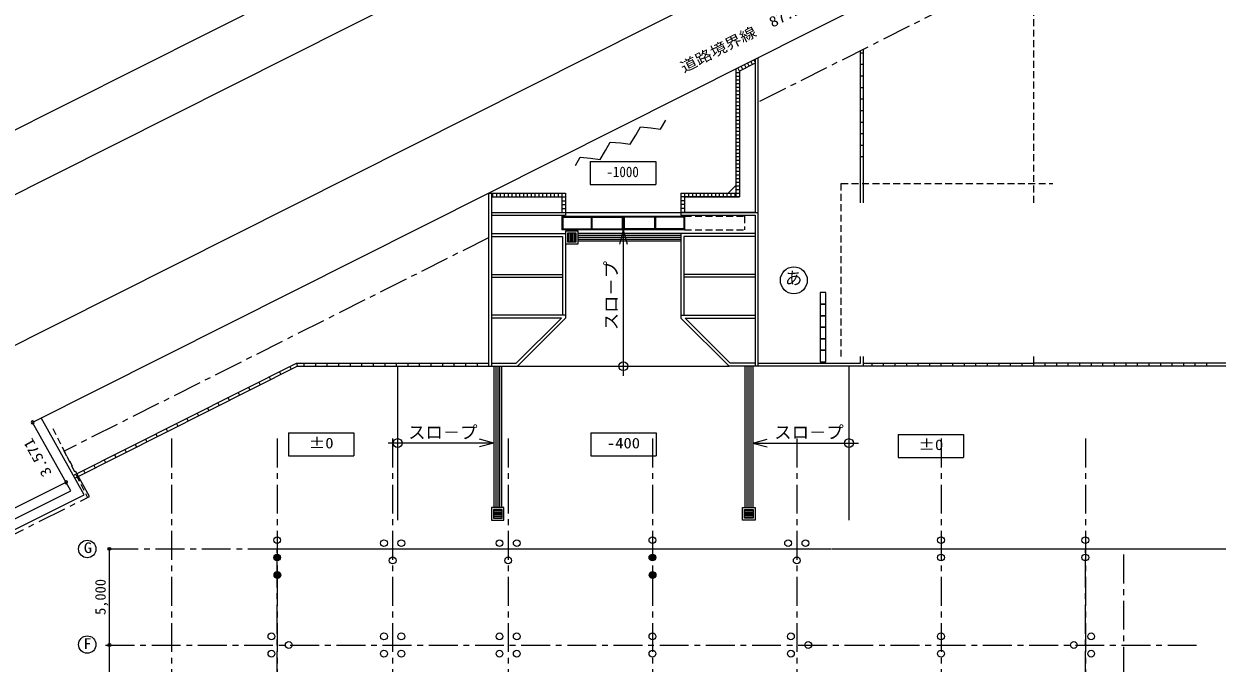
# Model space of a CAD drawing. Units: millimetres at full size, sheet at 1:300; details may follow other scales. Extents: x -70804 to 99911, y -70427 to 73681.
# Drawn here: x -28825 to 33191, y -8927 to 24321 of the extents above; entities that cross this region are included whole.
import ezdxf
from ezdxf.enums import TextEntityAlignment as Align

# ---------------------------------------------------------------- set-up
doc = ezdxf.new("R2010")
doc.units = ezdxf.units.MM
doc.header["$LTSCALE"] = 300
doc.header["$PDMODE"] = 32
doc.header["$PDSIZE"] = 150
for name, pattern in [('CHAIN', [18.5, 12, -1.5, 3.5, -1.5]), ('CHAIN1', [8, 5, -1, 1, -1]), ('DASHED1', [1.8, 1.2, -0.6])]:
    doc.linetypes.add(name, pattern=pattern)
for name, color, linetype, lineweight in [('0-5_姿線', 7, 'Continuous', 13), ('0-6_文字線', 5, 'Continuous', 13), ('0-7_寸法線', 4, 'Continuous', 13), ('0-9_ハッチ線', 3, 'Continuous', 13), ('0-A_家具備品', 1, 'CHAIN', 13), ('0-C_強調線', 4, 'Continuous', 13), ('A-0_杭伏', 7, 'Continuous', 18)]:
    doc.layers.add(name, color=color, linetype=linetype, lineweight=lineweight)
for name, color, linetype in [('4-1_庇', 7, 'CHAIN1'), ('4-3_軸組線', 2, 'Continuous'), ('4-5_室別面積', 7, 'Continuous'), ('4-9_ハッチ線', 7, 'DASHED1'), ('4-A_家具線', 3, 'DASHED1')]:
    doc.layers.add(name, color=color, linetype=linetype)
doc.styles.add('ＭＳ ゴシック', font='')
doc.styles.get('ＭＳ ゴシック').set_extended_font_data('MS Gothic')

msp = doc.modelspace()

# ---------------------------------------------------------------- hatches: boundary and pattern name
at = {"layer": 'A-0_杭伏'}
for points in [[(-15483.5, -3434.1, 1), (-15833.5, -3434.1, 1)], [(4016.5, -3434.1, 1), (3666.5, -3434.1, 1)]]:
    msp.add_hatch(color=1, dxfattribs=at).paths.add_polyline_path(points)

# ---------------------------------------------------------------- linework, layer by layer
at = {"layer": '0-5_姿線'}
for p, q in [((49602.9, 42815.2), (-28368.4, 3594.4)), ((-26385.1, 39.7), (-28368.4, 3594.4)), ((-36586, -4496.5), (-26629, 476.8))]:
    msp.add_line(p, q, dxfattribs=at)
for centre, start, end in [((-28368.4, 3594.4), 0, 180), ((-28368.4, 3594.4), 180, 0), ((-26629, 476.8), 0, 180), ((-26629, 476.8), 180, 0)]:
    msp.add_arc(centre, 75, start, end, dxfattribs=at)
at = {"layer": '0-7_寸法線'}
for p, q in [((60273.6, 63854.1), (-66026.6, 323.1)), ((61621.7, 61174.1), (-64723.6, -2379.6)), ((64767.3, 54920.7), (-61683.4, -8686.1)), ((-673, 14513.6), (5327, 14513.6))]:
    msp.add_line(p, q, dxfattribs=at)
at = {"layer": '0-9_ハッチ線'}
for p, q in [((7827, 6515.9), (5327, 9015.9)), ((23656.4, 6515.9), (23656.4, 7015.9)), ((36830.3, 6515.9), (23656.4, 6515.9))]:
    msp.add_line(p, q, dxfattribs=at)
at = {"layer": '0-A_家具備品'}
msp.add_line((19216.5, -2984.1), (28341.5, -2984.1), dxfattribs=at)
at = {"layer": '0-C_強調線'}
for p, q in [((614.1, 17159.3), (4014.1, 17159.3)), ((614.1, 17159.3), (614.1, 15959.3)), ((4014.1, 17159.3), (4014.1, 15959.3)), ((614.1, 15959.3), (4014.1, 15959.3)), ((-15074.3, 3052.1), (-11674.3, 3052.1)), ((-15074.3, 3052.1), (-15074.3, 1852.1)), ((-11674.3, 3052.1), (-11674.3, 1852.1)), ((639.4, 3052.1), (4039.4, 3052.1)), ((639.4, 3052.1), (639.4, 1852.1)), ((4039.4, 3052.1), (4039.4, 1852.1)), ((16613.5, 2965.4), (20013.5, 2965.4)), ((16613.5, 2965.4), (16613.5, 1765.4)), ((20013.5, 2965.4), (20013.5, 1765.4)), ((-15074.3, 1852.1), (-11674.3, 1852.1)), ((639.4, 1852.1), (4039.4, 1852.1)), ((16613.5, 1765.4), (20013.5, 1765.4))]:
    msp.add_line(p, q, dxfattribs=at)
at = {"layer": '4-1_庇'}
for p, q in [((49344, 40369.5), (9327.1, 20240.4)), ((-4672.9, 13198.1), (-26733.7, 2101.2)), ((-15658.5, -2984.1), (69101.7, -2984.1)), ((-15658.5, -57796), (-15658.5, -2984.1)), ((26341.5, -57796), (26341.5, -2984.1)), ((28341.5, -35984.1), (28341.5, -2984.1))]:
    msp.add_line(p, q, dxfattribs=at)
msp.add_lwpolyline([(-36624.1, -5856.9), (-25416.8, -259.1), (-26733.7, 2101.2)], dxfattribs=at)
at = {"layer": '4-3_軸組線'}
msp.add_lwpolyline([(-156.7, 16945.8), (80.4, 17383), (627.2, 17340.1), (1119.6, 17269.8), (1411.1, 17734.4), (1648.2, 18171.6), (2195, 18128.8), (2687.4, 18058.4), (2978.9, 18523.1), (3216, 18960.3), (3762.8, 18917.4), (4255.2, 18847.1), (4546.7, 19311.7)], dxfattribs=at)
at = {"layer": '4-5_室別面積'}
for p, q in [((14806.4, 15015.9), (14806.4, 22996.6)), ((9046, 22201.8), (8960.6, 22371.5)), ((9177.1, 22364), (9130.3, 22456.9)), ((9177.1, 22480.4), (9177.1, 14513.6)), ((9327.1, 22555.8), (9327.1, 6515.9)), ((14656.4, 15015.9), (14656.4, 22921.1)), ((14656.4, 22815.9), (14806.4, 22815.9)), ((8177, 21977.3), (8177, 15513.6)), ((8177, 21977.3), (8177, 15323.6)), ((8177, 21783.6), (8367, 21783.6)), ((8367, 21860.2), (8281.7, 22030)), ((8536.8, 21945.6), (8451.4, 22115.3)), ((8706.5, 22031), (8621.1, 22200.7)), ((8876.3, 22116.4), (8790.9, 22286.1)), ((14656.4, 22215.9), (14806.4, 22215.9)), ((8177, 21593.6), (8367, 21593.6)), ((8177, 21403.6), (8367, 21403.6)), ((8177, 21213.6), (8367, 21213.6)), ((14656.4, 21615.9), (14806.4, 21615.9)), ((8177, 21023.6), (8367, 21023.6)), ((8177, 20833.6), (8367, 20833.6)), ((8177, 20643.6), (8367, 20643.6)), ((14656.4, 21015.9), (14806.4, 21015.9)), ((8177, 20453.6), (8367, 20453.6)), ((8177, 20263.6), (8367, 20263.6)), ((8177, 20073.6), (8367, 20073.6)), ((8177, 19883.6), (8367, 19883.6)), ((14656.4, 20415.9), (14806.4, 20415.9)), ((8177, 19693.6), (8367, 19693.6)), ((8177, 19503.6), (8367, 19503.6)), ((8177, 19313.6), (8367, 19313.6)), ((14656.4, 19815.9), (14806.4, 19815.9)), ((8177, 19123.6), (8367, 19123.6)), ((8177, 18933.6), (8367, 18933.6)), ((8177, 18743.6), (8367, 18743.6)), ((14656.4, 19215.9), (14806.4, 19215.9)), ((14656.4, 18615.9), (14806.4, 18615.9)), ((8177, 18553.6), (8367, 18553.6)), ((8177, 18363.6), (8367, 18363.6)), ((8177, 18173.6), (8367, 18173.6)), ((14656.4, 18015.9), (14806.4, 18015.9)), ((8177, 17983.6), (8367, 17983.6)), ((8177, 17793.6), (8367, 17793.6)), ((8177, 17603.6), (8367, 17603.6)), ((8177, 17413.6), (8367, 17413.6)), ((14656.4, 17415.9), (14806.4, 17415.9)), ((8177, 17223.6), (8367, 17223.6)), ((8177, 17033.6), (8367, 17033.6)), ((8177, 16843.6), (8367, 16843.6)), ((8177, 16653.6), (8367, 16653.6)), ((8177, 16463.6), (8367, 16463.6)), ((8177, 16273.6), (8367, 16273.6)), ((-4672.9, 15513.6), (-4672.9, 6515.9)), ((-4463, 15513.6), (-4463, 15323.6)), ((-4263, 15513.6), (-4263, 15323.6)), ((-4063, 15513.6), (-4063, 15323.6)), ((-3863, 15513.6), (-3863, 15323.6)), ((-3663, 15513.6), (-3663, 15323.6)), ((-3463, 15513.6), (-3463, 15323.6)), ((-3263, 15513.6), (-3263, 15323.6)), ((-3063, 15513.6), (-3063, 15323.6)), ((-2863, 15513.6), (-2863, 15323.6)), ((-2663, 15513.6), (-2663, 15323.6)), ((-2463, 15513.6), (-2463, 15323.6)), ((-2263, 15513.6), (-2263, 15323.6)), ((-2063, 15513.6), (-2063, 15323.6)), ((-1863, 15513.6), (-1863, 15323.6)), ((-1663, 15513.6), (-1663, 15323.6)), ((-1463, 15513.6), (-1463, 15323.6)), ((-1263, 15513.6), (-1263, 15323.6)), ((-1063, 15513.6), (-1063, 15323.6)), ((-863, 15513.6), (-863, 15323.6)), ((5327, 15513.6), (8177, 15513.6)), ((5327, 15513.6), (5327, 14363.6)), ((5327, 15513.6), (8367, 15513.6)), ((5517, 15513.6), (5517, 15323.6)), ((5717, 15513.6), (5717, 15323.6)), ((5917, 15513.6), (5917, 15323.6)), ((6117, 15513.6), (6117, 15323.6)), ((6317, 15513.6), (6317, 15323.6)), ((6517, 15513.6), (6517, 15323.6)), ((6717, 15513.6), (6717, 15323.6)), ((6917, 15513.6), (6917, 15323.6)), ((7117, 15513.6), (7117, 15323.6)), ((7317, 15513.6), (7317, 15323.6)), ((7517, 15513.6), (7517, 15323.6)), ((7717, 15513.6), (7717, 15323.6)), ((7772.8, 15513.6), (8177, 15917.8)), ((7917, 15513.6), (7917, 15323.6)), ((8117, 15513.6), (8117, 15323.6)), ((8177, 16083.6), (8367, 16083.6)), ((8177, 15893.6), (8367, 15893.6)), ((8177, 15703.6), (8367, 15703.6)), ((-863, 15323.6), (-673, 15323.6)), ((-863, 15123.6), (-673, 15123.6)), ((-863, 14923.6), (-673, 14923.6)), ((5517, 15323.6), (5327, 15323.6)), ((5517, 15123.6), (5327, 15123.6)), ((5517, 14923.6), (5327, 14923.6)), ((5477, 15323.6), (8367, 15323.6)), ((8367, 15323.6), (5517, 15323.6)), ((5517, 15323.6), (5517, 14513.6)), ((-4522.9, 14513.6), (-673, 14513.6)), ((-4522.9, 14363.6), (-673, 14363.6)), ((-863, 14723.6), (-673, 14723.6)), ((-863, 14313.6), (-863, 13613.6)), ((-863, 14313.6), (5517, 14313.6)), ((2327, 14313.6), (2327, 13613.6)), ((2327, 14313.6), (2327, 13613.6)), ((5517, 14723.6), (5327, 14723.6)), ((5327, 14513.6), (9327.1, 14513.6)), ((9177, 14513.6), (5327, 14513.6)), ((5517, 14313.6), (5517, 13613.6)), ((-813, 14263.6), (-813, 13663.6)), ((-813, 13663.6), (2277, 13663.6)), ((650.9, 14263.6), (650.9, 13663.6)), ((700.9, 14263.6), (700.9, 13663.6)), ((5467, 13663.6), (2377, 13663.6)), ((3953.1, 14263.6), (3953.1, 13663.6)), ((4003.1, 14263.6), (4003.1, 13663.6)), ((5467, 14263.6), (5467, 13663.6)), ((-4522.9, 13413.6), (-673, 13413.6)), ((-4522.9, 13263.6), (-823, 13263.6)), ((5517, 13613.6), (-863, 13613.6)), ((-823, 13263.6), (-823, 9165.9)), ((-673, 13413.6), (-673, 9015.9)), ((-498, 12988.6), (-498, 13438.6)), ((-423, 12988.6), (-423, 13438.6)), ((-348, 12988.6), (-348, 13438.6)), ((-273, 12988.6), (-273, 13438.6)), ((-198, 12988.6), (-198, 13438.6)), ((-123, 12988.6), (-123, 13438.6)), ((5327, 13413.6), (-23, 13413.6)), ((5327, 13313.6), (-23, 13313.6)), ((5327, 13213.6), (-23, 13213.6)), ((5327, 13113.6), (-23, 13113.6)), ((2327, 13613.6), (2126.6, 12865.4)), ((2327, 13613.6), (2527.5, 12865.4)), ((2327, 13613.6), (2327, 6019.3)), ((9177, 13413.6), (5327, 13413.6)), ((5327, 13413.6), (5327, 9015.9)), ((9177, 13263.6), (5477, 13263.6)), ((5477, 13263.6), (5477, 9165.9)), ((-573, 12988.6), (-123, 12988.6)), ((5327, 13013.6), (-23, 13013.6)), ((-4522.9, 11289.7), (-823, 11289.7)), ((9177, 11289.7), (5477, 11289.7)), ((-4522.9, 11139.7), (-823, 11139.7)), ((9177, 11139.7), (5477, 11139.7)), ((9177, 9420.6), (9177, 6515.9)), ((-673, 9165.9), (-4522.9, 9165.9)), ((-885.1, 9015.9), (-4522.9, 9015.9)), ((-3235.1, 6665.9), (-885.1, 9015.9)), ((5327, 9165.9), (9177, 9165.9)), ((7827, 6515.9), (5327, 9015.9)), ((5539.2, 9015.9), (9177, 9015.9)), ((7889.2, 6665.9), (5539.2, 9015.9)), ((14806.4, 6515.9), (14806.4, 7015.9)), ((-26255, 832.8), (-14658.8, 6665.9)), ((-26181.9, 701.7), (-14623.2, 6515.9)), ((-15534.9, 6225.2), (-15467.5, 6091.2)), ((-14998.9, 6494.9), (-14931.5, 6360.9)), ((-14658.8, 6665.9), (-4672.9, 6665.9)), ((-14658.8, 6665.9), (-14623.2, 6515.9)), ((-14272.9, 6665.9), (-14272.9, 6515.9)), ((-13672.9, 6665.9), (-13672.9, 6515.9)), ((-13072.9, 6665.9), (-13072.9, 6515.9)), ((-12472.9, 6665.9), (-12472.9, 6515.9)), ((-11872.9, 6665.9), (-11872.9, 6515.9)), ((-11272.9, 6665.9), (-11272.9, 6515.9)), ((-10672.9, 6665.9), (-10672.9, 6515.9)), ((-10072.9, 6665.9), (-10072.9, 6515.9)), ((-9472.9, 6665.9), (-9472.9, 6515.9)), ((-9399.2, 6515.9), (-9399.2, -1484.1)), ((-8872.9, 6665.9), (-8872.9, 6515.9)), ((-8272.9, 6665.9), (-8272.9, 6515.9)), ((-7672.9, 6665.9), (-7672.9, 6515.9)), ((-7072.9, 6665.9), (-7072.9, 6515.9)), ((-6472.9, 6665.9), (-6472.9, 6515.9)), ((-5872.9, 6665.9), (-5872.9, 6515.9)), ((-5272.9, 6665.9), (-5272.9, 6515.9)), ((-4522.9, 6665.9), (-3235.1, 6665.9)), ((-4399.2, 6515.9), (-4399.2, -834.1)), ((-4299.2, 6515.9), (-4299.2, -834.1)), ((-4199.2, 6515.9), (-4199.2, -834.1)), ((-4099.2, 6515.9), (-4099.2, -834.1)), ((-3999.2, 6515.9), (-3999.2, -834.1)), ((-3173, 6515.9), (7827, 6515.9)), ((14656.4, 6515.9), (7827, 6515.9)), ((9177, 6665.9), (7889.2, 6665.9)), ((8653.3, 6515.9), (8653.3, -834.1)), ((8753.3, 6515.9), (8753.3, -834.1)), ((8853.3, 6515.9), (8853.3, -834.1)), ((8953.3, 6515.9), (8953.3, -834.1)), ((9053.3, 6515.9), (9053.3, -834.1)), ((14053.3, 6515.9), (14053.3, -1484.1)), ((23656.4, 6515.9), (14656.4, 6515.9)), ((14806.4, 6665.9), (23656.4, 6665.9)), ((15256.4, 6515.9), (15256.4, 6665.9)), ((15856.4, 6515.9), (15856.4, 6665.9)), ((16456.4, 6515.9), (16456.4, 6665.9)), ((17056.4, 6515.9), (17056.4, 6665.9)), ((17656.4, 6515.9), (17656.4, 6665.9)), ((18256.4, 6515.9), (18256.4, 6665.9)), ((18856.4, 6515.9), (18856.4, 6665.9)), ((19456.4, 6515.9), (19456.4, 6665.9)), ((20056.4, 6515.9), (20056.4, 6665.9)), ((20656.4, 6515.9), (20656.4, 6665.9)), ((21256.4, 6515.9), (21256.4, 6665.9)), ((21856.4, 6515.9), (21856.4, 6665.9)), ((22456.4, 6515.9), (22456.4, 6665.9)), ((23056.4, 6515.9), (23056.4, 6665.9)), ((23656.4, 6515.9), (23656.4, 6665.9)), ((36768, 6665.9), (23656.4, 6665.9)), ((24256.4, 6515.9), (24256.4, 6665.9)), ((24856.4, 6515.9), (24856.4, 6665.9)), ((25456.4, 6515.9), (25456.4, 6665.9)), ((26056.4, 6515.9), (26056.4, 6665.9)), ((26656.4, 6515.9), (26656.4, 6665.9)), ((27256.4, 6515.9), (27256.4, 6665.9)), ((27856.4, 6515.9), (27856.4, 6665.9)), ((28456.4, 6515.9), (28456.4, 6665.9)), ((29056.4, 6515.9), (29056.4, 6665.9)), ((29656.4, 6515.9), (29656.4, 6665.9)), ((30256.4, 6515.9), (30256.4, 6665.9)), ((30856.4, 6515.9), (30856.4, 6665.9)), ((31456.4, 6515.9), (31456.4, 6665.9)), ((32056.4, 6515.9), (32056.4, 6665.9)), ((32656.4, 6515.9), (32656.4, 6665.9)), ((-16606.9, 5686), (-16539.5, 5552)), ((-16070.9, 5955.6), (-16003.5, 5821.6)), ((-17678.9, 5146.8), (-17611.5, 5012.7)), ((-17142.9, 5416.4), (-17075.5, 5282.4)), ((-18750.9, 4607.5), (-18683.5, 4473.5)), ((-18214.9, 4877.1), (-18147.5, 4743.1)), ((-25693.5, -173.7), (-27931.8, 3838)), ((-20359, 3798.6), (-20291.5, 3664.6)), ((-19822.9, 4068.3), (-19755.5, 3934.3)), ((-19286.9, 4337.9), (-19219.5, 4203.9)), ((-21431, 3259.4), (-21363.6, 3125.4)), ((-20895, 3529), (-20827.6, 3395)), ((-22503, 2720.2), (-22435.6, 2586.2)), ((-21967, 2989.8), (-21899.6, 2855.8)), ((-4399.2, 2515.9), (-9895.8, 2515.9)), ((-4399.2, 2515.9), (-5147.4, 2716.4)), ((-4399.2, 2515.9), (-5147.4, 2315.4)), ((9053.3, 2515.9), (9801.5, 2716.4)), ((9053.3, 2515.9), (9801.5, 2315.4)), ((9053.3, 2515.9), (14549.9, 2515.9)), ((-24111, 1911.3), (-24043.6, 1777.3)), ((-23575, 2180.9), (-23507.6, 2046.9)), ((-23039, 2450.5), (-22971.6, 2316.5)), ((-25183, 1372.1), (-25115.6, 1238.1)), ((-24647, 1641.7), (-24579.6, 1507.7)), ((-25719, 1102.4), (-25651.6, 968.4)), ((-36713.5, -5119.1), (-26385.1, 39.7)), ((-36713.5, -5678), (-25693.5, -173.7)), ((-3974.2, -934.1), (-4424.2, -934.1)), ((-3974.2, -1009.1), (-4424.2, -1009.1)), ((-3974.2, -1084.1), (-4424.2, -1084.1)), ((-3974.2, -1159.1), (-4424.2, -1159.1)), ((-3974.2, -1234.1), (-4424.2, -1234.1)), ((-3974.2, -1384.1), (-3974.2, -934.1)), ((8628.3, -934.1), (9078.3, -934.1)), ((8628.3, -1384.1), (8628.3, -934.1)), ((8628.3, -1009.1), (9078.3, -1009.1)), ((8628.3, -1084.1), (9078.3, -1084.1)), ((8628.3, -1159.1), (9078.3, -1159.1)), ((8628.3, -1234.1), (9078.3, -1234.1)), ((-3974.2, -1309.1), (-4424.2, -1309.1)), ((8628.3, -1309.1), (9078.3, -1309.1))]:
    msp.add_line(p, q, dxfattribs=at)
for points in [[(9177.1, 22267.7), (8367, 21860.2), (8367, 15323.6)], [(-4672.9, 15513.6), (-673, 15513.6), (-673, 14363.6)], [(-4522.9, 15513.6), (-4522.9, 9420.6), (-4522.9, 6515.9)], [(-4522.9, 15323.6), (-863, 15323.6), (-863, 14513.6)], [(5327, 14363.6), (9177.1, 14363.6), (9177.1, 6515.9)], [(-813, 14263.6), (2277, 14263.6), (2277, 13663.6)], [(5467, 14263.6), (2377, 14263.6), (2377, 13663.6)], [(-123, 13438.6), (-573, 13438.6), (-573, 12988.6)], [(-14623.2, 6515.9), (-3173, 6515.9), (-673, 9015.9)], [(9327.1, 6665.9), (14656.4, 6665.9), (14656.4, 7015.9)], [(-4424.2, -934.1), (-4424.2, -1384.1), (-3974.2, -1384.1)], [(9078.3, -934.1), (9078.3, -1384.1), (8628.3, -1384.1)]]:
    msp.add_lwpolyline(points, dxfattribs=at)
for points in [[(-673, 13538.6), (-673, 12888.6), (-23, 12888.6), (-23, 13538.6)], [(12562.7, 9742.2), (12862.7, 9742.2), (12862.7, 10342.2), (12562.7, 10342.2)], [(12562.7, 9142.2), (12862.7, 9142.2), (12862.7, 9742.2), (12562.7, 9742.2)], [(12562.7, 8542.2), (12862.7, 8542.2), (12862.7, 9142.2), (12562.7, 9142.2)], [(12562.7, 7942.2), (12862.7, 7942.2), (12862.7, 8542.2), (12562.7, 8542.2)], [(12562.7, 7342.2), (12862.7, 7342.2), (12862.7, 7942.2), (12562.7, 7942.2)], [(12562.7, 6742.2), (12862.7, 6742.2), (12862.7, 7342.2), (12562.7, 7342.2)], [(-4524.2, -1484.1), (-3874.2, -1484.1), (-3874.2, -834.1), (-4524.2, -834.1)], [(9178.3, -1484.1), (8528.3, -1484.1), (8528.3, -834.1), (9178.3, -834.1)]]:
    msp.add_lwpolyline(points, close=True, dxfattribs=at)
for centre, radius in [((11190.8, 10984.6), 699.2), ((2327, 6515.9), 231.8), ((-9399.2, 2515.9), 231.8), ((14053.3, 2515.9), 231.8)]:
    msp.add_circle(centre, radius, dxfattribs=at)
at = {"layer": '4-9_ハッチ線'}
for p, q in [((23656.4, 15015.9), (23656.4, 27448.3)), ((5517, 14313.6), (8635.3, 14313.6)), ((8635.3, 14313.6), (8635.3, 13613.6)), ((5517, 13613.6), (8635.3, 13613.6))]:
    msp.add_line(p, q, dxfattribs=at)
at = {"layer": '4-A_家具線'}
msp.add_line((-27326, 3279.2), (-25520.1, -311), dxfattribs=at)
msp.add_lwpolyline([(13656.4, 7015.9), (13656.4, 16015.9), (24656.4, 16015.9)], dxfattribs=at)
at = {"layer": 'A-0_杭伏', "color": 3, "linetype": 'CHAIN1'}
for p, q in [((-21158.5, 2753.4), (-21158.5, -38756.3)), ((-15658.5, 2753.4), (-15658.5, -38756.3)), ((-9658.5, 2753.4), (-9658.5, -38756.3)), ((-3658.5, 2753.4), (-3658.5, -38756.3)), ((3841.5, 2753.4), (3841.5, -38756.3)), ((11341.5, 2753.4), (11341.5, -38756.3)), ((18841.5, 2753.4), (18841.5, -38756.3)), ((26341.5, 2753.4), (26341.5, -38756.3)), ((-24377.6, -2984.1), (32363.6, -2984.1)), ((-24578.3, -7984.1), (32363.6, -7984.1))]:
    msp.add_line(p, q, dxfattribs=at)
at = {"layer": 'A-0_杭伏'}
for p, q in [((-24377.6, -7984.1), (-24377.6, -2984.1)), ((-15823.9, -4355.5), (-15637.1, -4168.7)), ((-15810.1, -4412.4), (-15580.2, -4182.5)), ((-15807.4, -4268.3), (-15724.3, -4185.2)), ((-15783.1, -4456.1), (-15536.5, -4209.5)), ((-15745.7, -4489.4), (-15503.2, -4246.9)), ((-15697.2, -4511.6), (-15481, -4295.4)), ((3676.1, -4355.5), (3862.9, -4168.7)), ((3689.9, -4412.4), (3919.8, -4182.5)), ((3692.6, -4268.3), (3775.7, -4185.2)), ((3716.9, -4456.1), (3963.5, -4209.5)), ((3754.3, -4489.4), (3996.8, -4246.9)), ((3802.8, -4511.6), (4019, -4295.4)), ((-15632.3, -4517.5), (-15475.1, -4360.3)), ((3867.7, -4517.5), (4024.9, -4360.3)), ((-24377.6, -13984.1), (-24377.6, -7984.1))]:
    msp.add_line(p, q, dxfattribs=at)
for centre in [(-15658.5, -2534.1), (3841.5, -2534.1), (18841.5, -2534.1), (26341.5, -2534.1), (-10108.5, -2684.1), (-9208.5, -2684.1), (-4108.5, -2684.1), (-3208.5, -2684.1), (10891.5, -2684.1), (11791.5, -2684.1), (-15658.5, -3434.1), (-9658.5, -3584.1), (-3658.5, -3584.1), (3841.5, -3434.1), (11341.5, -3584.1), (18841.5, -3434.1), (26341.5, -3434.1), (-15649.3, -4343.3), (3850.7, -4343.3), (-15958.5, -7534.1), (-10108.5, -7534.1), (-9208.5, -7534.1), (-4108.5, -7534.1), (-3208.5, -7534.1), (3841.5, -7534.1), (11041.5, -7534.1), (18841.5, -7534.1), (26641.5, -7534.1), (-15058.5, -7984.1), (11941.5, -7984.1), (25741.5, -7984.1), (-15958.5, -8434.1), (-10108.5, -8434.1), (-9208.5, -8434.1), (-4108.5, -8434.1), (-3208.5, -8434.1), (3841.5, -8434.1), (11041.5, -8434.1), (18841.5, -8434.1), (26641.5, -8434.1)]:
    msp.add_circle(centre, 175, dxfattribs=at)
at = {"layer": 'A-0_杭伏', "color": 5}
for centre in [(-25531.4, -2990), (-25531.4, -7960.2)]:
    msp.add_circle(centre, 453.2, dxfattribs=at)
at = {"layer": 'A-0_杭伏'}
for p in [(-24377.6, -2984.1), (-24377.6, -7984.1)]:
    msp.add_point(p, dxfattribs=at)

# ---------------------------------------------------------------- texts
at = {"layer": '0-6_文字線', "style": 'ＭＳ ゴシック', "width": 1.15}
for s, rotation, p in [('道路境界線  87.287', 27, (5543.7, 21619.8)), ('3.571', 119.27, (-27213.4, 1034.8))]:
    msp.add_text(s, height=549.9, rotation=rotation, dxfattribs=at).set_placement(p, align=Align.BOTTOM_LEFT)
at = {"layer": '0-6_文字線', "style": 'ＭＳ ゴシック'}
for s, width, p in [('-1000', 0.9, (1451.6, 16184.3)), ('±0', 1.15, (-14021.2, 2077.1)), ('-400', 1.15, (1476.9, 2077.1)), ('±0', 1.15, (17666.7, 1990.4))]:
    msp.add_text(s, height=549.9, dxfattribs=dict(at, width=width)).set_placement(p, align=Align.BOTTOM_LEFT)
at = {"layer": '4-5_室別面積', "style": 'ＭＳ ゴシック'}
msp.add_text('スロ－プ', height=659.8, rotation=90, dxfattribs=at).set_placement((2224.6, 8384.4), align=Align.BOTTOM_LEFT)
for s, p in [('あ', (10731.8, 10569.1)), ('スロ－プ', (-8850.1, 2551.1)), ('スロ－プ', (10178, 2551.1))]:
    msp.add_text(s, height=659.8, dxfattribs=at).set_placement(p, align=Align.BOTTOM_LEFT)
at = {"layer": 'A-0_杭伏', "color": 5, "style": 'ＭＳ ゴシック', "width": 1.15}
for s, p in [('G', (-25712.8, -3363.6)), ('F', (-25735.5, -8351.2))]:
    msp.add_text(s, height=549.9, dxfattribs=at).set_placement(p, align=Align.BOTTOM_LEFT)
at = {"layer": 'A-0_杭伏', "style": 'ＭＳ ゴシック'}
msp.add_text('5,000', height=549.9, rotation=90, dxfattribs=at).set_placement((-24407.6, -6421.6), align=Align.BOTTOM_LEFT)

doc.saveas('drawing.dxf')
